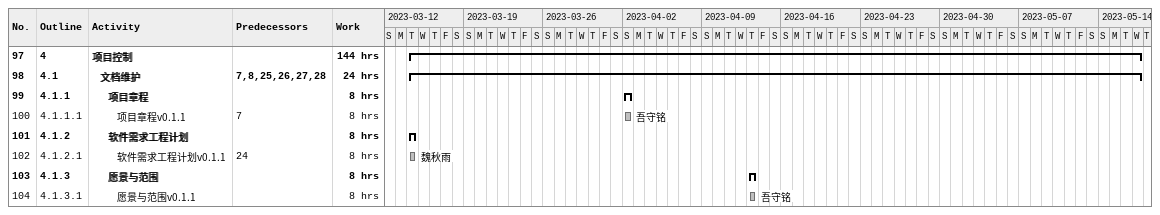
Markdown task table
| ID | WBS | Task | Start | Finish | Predecessors | Resources | Work (h) |
|---|---|---|---|---|---|---|---|
| 97 | 4 | **项目控制** | 2023-03-14 | 2023-05-17 |  |  | 144 |
| 98 | 4.1 | **文档维护** | 2023-03-14 | 2023-05-17 | 7, 8, 25, 26, 27, 28 |  | 24 |
| 99 | 4.1.1 | **项目章程** | 2023-04-02 | 2023-04-02 |  |  | 8 |
| 100 | 4.1.1.1 | 项目章程v0.1.1 | 2023-04-02 | 2023-04-02 | 7 | 吾守铭 | 8 |
| 101 | 4.1.2 | **软件需求工程计划** | 2023-03-14 | 2023-03-14 |  |  | 8 |
| 102 | 4.1.2.1 | 软件需求工程计划v0.1.1 | 2023-03-14 | 2023-03-14 | 24 | 魏秋雨 | 8 |
| 103 | 4.1.3 | **愿景与范围** | 2023-04-13 | 2023-04-13 |  |  | 8 |
| 104 | 4.1.3.1 | 愿景与范围v0.1.1 | 2023-04-13 | 2023-04-13 |  | 吾守铭 | 8 |
